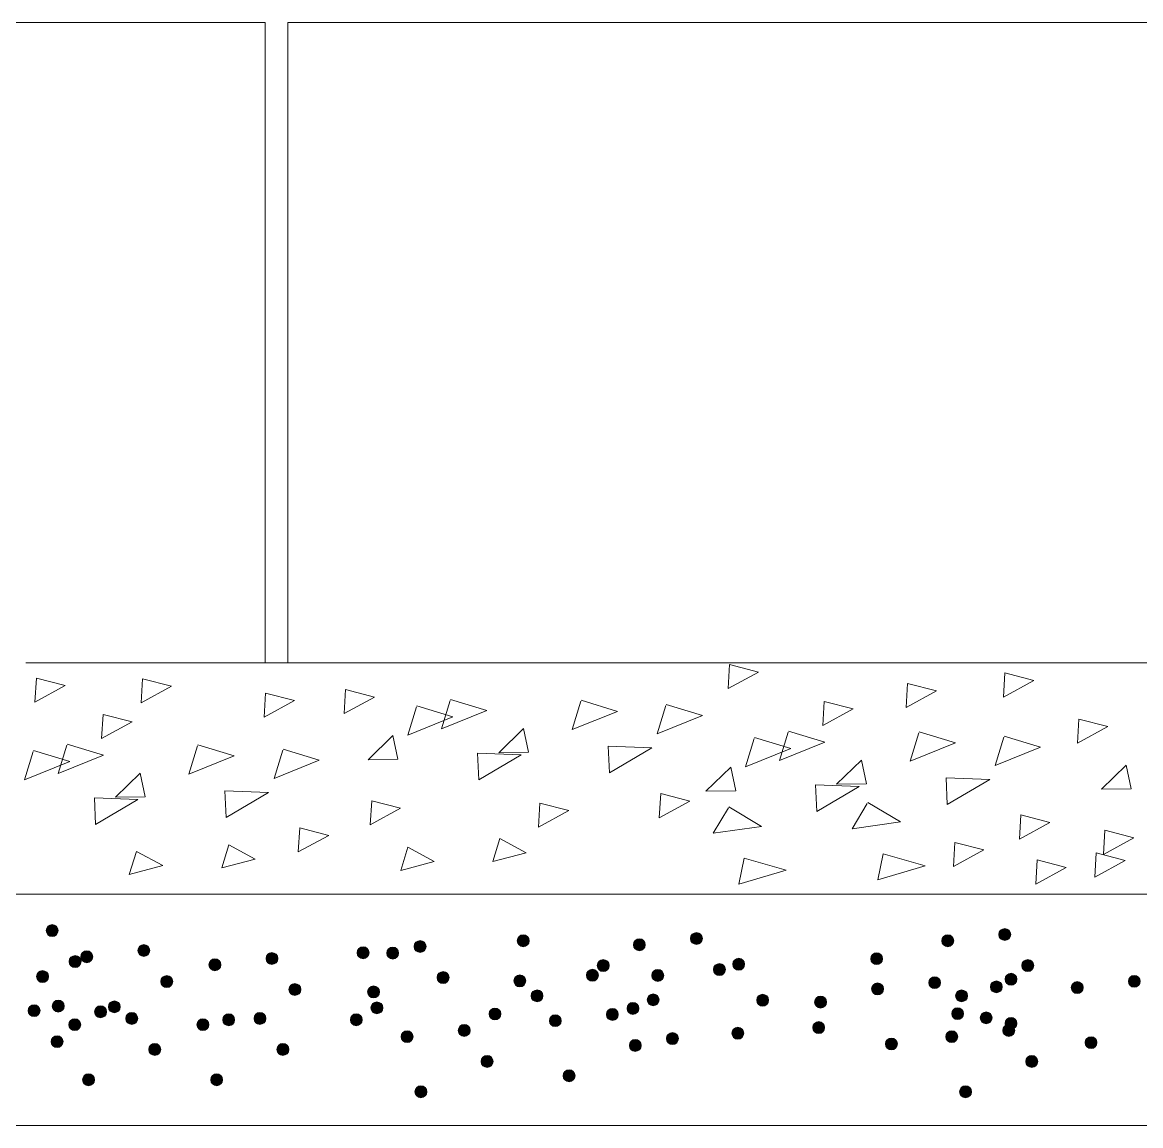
# Model space of a CAD drawing. Header units: inches. Extents: x 15 to 141071, y -30183 to 14738.
# Drawn here: x 140922.984 to 140927.818, y -18841.101 to -18836.333 of the extents above; entities that cross this region are included whole.
import ezdxf

# ---------------------------------------------------------------- set-up
doc = ezdxf.new("R2010")
doc.units = ezdxf.units.IN
doc.header["$MEASUREMENT"] = 0
doc.layers.add('LINE', color=7, linetype='Continuous')

msp = doc.modelspace()

# ---------------------------------------------------------------- hatches: boundary and pattern name
at = {"layer": 'LINE', "lineweight": 20, "ltscale": 0.5}
for points in [[(140923.13888, -18840.258026, -1), (140923.087436, -18840.258026, -1)], [(140923.13888, -18840.258026, -1), (140923.087436, -18840.258026, -1)], [(140925.175034, -18840.302205, -1), (140925.12359, -18840.302205, -1)], [(140925.175034, -18840.302205, -1), (140925.12359, -18840.302205, -1)], [(140925.923695, -18840.292583, -1), (140925.87225, -18840.292583, -1)], [(140925.923695, -18840.292583, -1), (140925.87225, -18840.292583, -1)], [(140927.009804, -18840.302205, -1), (140926.958359, -18840.302205, -1)], [(140927.009804, -18840.302205, -1), (140926.958359, -18840.302205, -1)], [(140927.2565, -18840.275305, -1), (140927.205055, -18840.275305, -1)], [(140927.2565, -18840.275305, -1), (140927.205055, -18840.275305, -1)], [(140923.535034, -18840.344418, -1), (140923.483589, -18840.344418, -1)], [(140923.535034, -18840.344418, -1), (140923.483589, -18840.344418, -1)], [(140924.482668, -18840.354041, -1), (140924.431224, -18840.354041, -1)], [(140924.482668, -18840.354041, -1), (140924.431224, -18840.354041, -1)], [(140924.608903, -18840.346098, -1), (140924.561157, -18840.365252, -1)], [(140924.608903, -18840.346098, -1), (140924.561157, -18840.365252, -1)], [(140924.729364, -18840.32714, -1), (140924.677919, -18840.32714, -1)], [(140924.729364, -18840.32714, -1), (140924.677919, -18840.32714, -1)], [(140925.676999, -18840.319484, -1), (140925.625555, -18840.319484, -1)], [(140925.676999, -18840.319484, -1), (140925.625555, -18840.319484, -1)], [(140923.238069, -18840.392077, -1), (140923.186624, -18840.392077, -1)], [(140923.238069, -18840.392077, -1), (140923.186624, -18840.392077, -1)], [(140923.288338, -18840.371319, -1), (140923.236894, -18840.371319, -1)], [(140923.288338, -18840.371319, -1), (140923.236894, -18840.371319, -1)], [(140923.842231, -18840.405876, -1), (140923.790786, -18840.405876, -1)], [(140923.842231, -18840.405876, -1), (140923.790786, -18840.405876, -1)], [(140924.088926, -18840.378976, -1), (140924.037482, -18840.378976, -1)], [(140924.088926, -18840.378976, -1), (140924.037482, -18840.378976, -1)], [(140925.520919, -18840.409355, -1), (140925.469474, -18840.409355, -1)], [(140925.520919, -18840.409355, -1), (140925.469474, -18840.409355, -1)], [(140926.106247, -18840.403666, -1), (140926.054803, -18840.403666, -1)], [(140926.106247, -18840.403666, -1), (140926.054803, -18840.403666, -1)], [(140926.702597, -18840.37986, -1), (140926.651152, -18840.37986, -1)], [(140926.702597, -18840.37986, -1), (140926.651152, -18840.37986, -1)], [(140927.355688, -18840.409355, -1), (140927.304244, -18840.409355, -1)], [(140927.355688, -18840.409355, -1), (140927.304244, -18840.409355, -1)], [(140923.097475, -18840.456914, -1), (140923.04603, -18840.456914, -1)], [(140923.097475, -18840.456914, -1), (140923.04603, -18840.456914, -1)], [(140925.474122, -18840.451293, -1), (140925.422678, -18840.451293, -1)], [(140925.474122, -18840.451293, -1), (140925.422678, -18840.451293, -1)], [(140925.75661, -18840.45203, -1), (140925.705166, -18840.45203, -1)], [(140925.75661, -18840.45203, -1), (140925.705166, -18840.45203, -1)], [(140926.022883, -18840.426634, -1), (140925.971439, -18840.426634, -1)], [(140926.022883, -18840.426634, -1), (140925.971439, -18840.426634, -1)], [(140923.634222, -18840.478469, -1), (140923.582778, -18840.478469, -1)], [(140923.634222, -18840.478469, -1), (140923.582778, -18840.478469, -1)], [(140924.828552, -18840.46119, -1), (140924.777108, -18840.46119, -1)], [(140924.828552, -18840.46119, -1), (140924.777108, -18840.46119, -1)], [(140925.160261, -18840.475836, -1), (140925.108816, -18840.475836, -1)], [(140925.160261, -18840.475836, -1), (140925.108816, -18840.475836, -1)], [(140926.953404, -18840.483451, -1), (140926.90196, -18840.483451, -1)], [(140926.953404, -18840.483451, -1), (140926.90196, -18840.483451, -1)], [(140927.219936, -18840.501446, -1), (140927.168492, -18840.501446, -1)], [(140927.219936, -18840.501446, -1), (140927.168492, -18840.501446, -1)], [(140927.283332, -18840.468817, -1), (140927.231888, -18840.468817, -1)], [(140927.283332, -18840.468817, -1), (140927.231888, -18840.468817, -1)], [(140927.56959, -18840.50454, -1), (140927.518145, -18840.50454, -1)], [(140927.56959, -18840.50454, -1), (140927.518145, -18840.50454, -1)], [(140927.816285, -18840.47764, -1), (140927.764841, -18840.47764, -1)], [(140927.816285, -18840.47764, -1), (140927.764841, -18840.47764, -1)], [(140924.188115, -18840.513026, -1), (140924.13667, -18840.513026, -1)], [(140924.188115, -18840.513026, -1), (140924.13667, -18840.513026, -1)], [(140924.528136, -18840.523463, -1), (140924.476691, -18840.523463, -1)], [(140924.528136, -18840.523463, -1), (140924.476691, -18840.523463, -1)], [(140925.234661, -18840.540318, -1), (140925.183217, -18840.540318, -1)], [(140925.234661, -18840.540318, -1), (140925.183217, -18840.540318, -1)], [(140926.706709, -18840.510352, -1), (140926.655264, -18840.510352, -1)], [(140926.706709, -18840.510352, -1), (140926.655264, -18840.510352, -1)], [(140927.069431, -18840.540318, -1), (140927.017986, -18840.540318, -1)], [(140927.069431, -18840.540318, -1), (140927.017986, -18840.540318, -1)], [(140923.060804, -18840.604401, -1), (140923.009359, -18840.604401, -1)], [(140923.060804, -18840.604401, -1), (140923.009359, -18840.604401, -1)], [(140923.165257, -18840.584789, -1), (140923.113813, -18840.584789, -1)], [(140923.165257, -18840.584789, -1), (140923.113813, -18840.584789, -1)], [(140923.407583, -18840.587884, -1), (140923.356138, -18840.587884, -1)], [(140923.407583, -18840.587884, -1), (140923.356138, -18840.587884, -1)], [(140924.542295, -18840.592153, -1), (140924.49085, -18840.592153, -1)], [(140924.542295, -18840.592153, -1), (140924.49085, -18840.592153, -1)], [(140925.649266, -18840.594903, -1), (140925.597821, -18840.594903, -1)], [(140925.649266, -18840.594903, -1), (140925.597821, -18840.594903, -1)], [(140925.736626, -18840.557597, -1), (140925.685181, -18840.557597, -1)], [(140925.736626, -18840.557597, -1), (140925.685181, -18840.557597, -1)], [(140926.209823, -18840.55918, -1), (140926.158378, -18840.55918, -1)], [(140926.209823, -18840.55918, -1), (140926.158378, -18840.55918, -1)], [(140926.460288, -18840.567265, -1), (140926.408843, -18840.567265, -1)], [(140926.460288, -18840.567265, -1), (140926.408843, -18840.567265, -1)], [(140923.347965, -18840.609432, -1), (140923.29652, -18840.609432, -1)], [(140923.347965, -18840.609432, -1), (140923.29652, -18840.609432, -1)], [(140923.483106, -18840.638153, -1), (140923.431662, -18840.638153, -1)], [(140923.483106, -18840.638153, -1), (140923.431662, -18840.638153, -1)], [(140923.901857, -18840.643989, -1), (140923.850413, -18840.643989, -1)], [(140923.901857, -18840.643989, -1), (140923.850413, -18840.643989, -1)], [(140924.036999, -18840.638153, -1), (140923.985554, -18840.638153, -1)], [(140924.036999, -18840.638153, -1), (140923.985554, -18840.638153, -1)], [(140924.45155, -18840.634056, -1), (140924.403804, -18840.65321, -1)], [(140924.45155, -18840.634056, -1), (140924.403804, -18840.65321, -1)], [(140925.052917, -18840.61871, -1), (140925.001472, -18840.61871, -1)], [(140925.052917, -18840.61871, -1), (140925.001472, -18840.61871, -1)], [(140925.313507, -18840.647775, -1), (140925.262063, -18840.647775, -1)], [(140925.313507, -18840.647775, -1), (140925.262063, -18840.647775, -1)], [(140925.560203, -18840.620875, -1), (140925.508758, -18840.620875, -1)], [(140925.560203, -18840.620875, -1), (140925.508758, -18840.620875, -1)], [(140927.052593, -18840.617502, -1), (140927.001148, -18840.617502, -1)], [(140927.052593, -18840.617502, -1), (140927.001148, -18840.617502, -1)], [(140927.176004, -18840.635503, -1), (140927.124559, -18840.635503, -1)], [(140927.176004, -18840.635503, -1), (140927.124559, -18840.635503, -1)], [(140923.236411, -18840.665054, -1), (140923.184966, -18840.665054, -1)], [(140923.236411, -18840.665054, -1), (140923.184966, -18840.665054, -1)], [(140923.790303, -18840.665054, -1), (140923.738858, -18840.665054, -1)], [(140923.790303, -18840.665054, -1), (140923.738858, -18840.665054, -1)], [(140924.919765, -18840.689989, -1), (140924.868321, -18840.689989, -1)], [(140924.919765, -18840.689989, -1), (140924.868321, -18840.689989, -1)], [(140926.452132, -18840.677502, -1), (140926.400687, -18840.677502, -1)], [(140926.452132, -18840.677502, -1), (140926.400687, -18840.677502, -1)], [(140927.273809, -18840.689989, -1), (140927.222364, -18840.689989, -1)], [(140927.273809, -18840.689989, -1), (140927.222364, -18840.689989, -1)], [(140927.283349, -18840.659317, -1), (140927.231904, -18840.659317, -1)], [(140927.283349, -18840.659317, -1), (140927.231904, -18840.659317, -1)], [(140923.159993, -18840.738451, -1), (140923.108548, -18840.738451, -1)], [(140923.159993, -18840.738451, -1), (140923.108548, -18840.738451, -1)], [(140924.67307, -18840.716889, -1), (140924.621625, -18840.716889, -1)], [(140924.67307, -18840.716889, -1), (140924.621625, -18840.716889, -1)], [(140925.820006, -18840.725129, -1), (140925.768562, -18840.725129, -1)], [(140925.820006, -18840.725129, -1), (140925.768562, -18840.725129, -1)], [(140926.102478, -18840.702053, -1), (140926.051033, -18840.702053, -1)], [(140926.102478, -18840.702053, -1), (140926.051033, -18840.702053, -1)], [(140926.766336, -18840.748465, -1), (140926.714891, -18840.748465, -1)], [(140926.766336, -18840.748465, -1), (140926.714891, -18840.748465, -1)], [(140927.027113, -18840.716889, -1), (140926.975668, -18840.716889, -1)], [(140927.027113, -18840.716889, -1), (140926.975668, -18840.716889, -1)], [(140927.629216, -18840.742653, -1), (140927.577772, -18840.742653, -1)], [(140927.629216, -18840.742653, -1), (140927.577772, -18840.742653, -1)], [(140923.582295, -18840.772203, -1), (140923.53085, -18840.772203, -1)], [(140923.582295, -18840.772203, -1), (140923.53085, -18840.772203, -1)], [(140924.136187, -18840.772203, -1), (140924.084742, -18840.772203, -1)], [(140924.136187, -18840.772203, -1), (140924.084742, -18840.772203, -1)], [(140925.659391, -18840.754925, -1), (140925.607947, -18840.754925, -1)], [(140925.659391, -18840.754925, -1), (140925.607947, -18840.754925, -1)], [(140925.018954, -18840.824039, -1), (140924.967509, -18840.824039, -1)], [(140925.018954, -18840.824039, -1), (140924.967509, -18840.824039, -1)], [(140927.372997, -18840.824039, -1), (140927.321552, -18840.824039, -1)], [(140927.372997, -18840.824039, -1), (140927.321552, -18840.824039, -1)], [(140925.373134, -18840.885888, -1), (140925.321689, -18840.885888, -1)], [(140925.373134, -18840.885888, -1), (140925.321689, -18840.885888, -1)], [(140923.296037, -18840.903166, -1), (140923.244593, -18840.903166, -1)], [(140923.296037, -18840.903166, -1), (140923.244593, -18840.903166, -1)], [(140923.84993, -18840.903166, -1), (140923.798485, -18840.903166, -1)], [(140923.84993, -18840.903166, -1), (140923.798485, -18840.903166, -1)], [(140924.732696, -18840.955002, -1), (140924.681252, -18840.955002, -1)], [(140924.732696, -18840.955002, -1), (140924.681252, -18840.955002, -1)], [(140927.08674, -18840.955002, -1), (140927.035295, -18840.955002, -1)], [(140927.08674, -18840.955002, -1), (140927.035295, -18840.955002, -1)]]:
    msp.add_hatch(color=7, dxfattribs=at).paths.add_polyline_path(points)

# ---------------------------------------------------------------- linework, layer by layer
at = {"layer": 'LINE', "color": 7, "lineweight": 20, "ltscale": 0.5}
for p, q in [((140924.033769, -18836.332575), (140920.265881, -18836.332575)), ((140924.033769, -18836.332575), (140920.265881, -18836.332575)), ((140924.033769, -18839.101413), (140924.033769, -18836.332575)), ((140924.033769, -18839.101413), (140924.033769, -18836.332575)), ((140924.132442, -18839.101413), (140924.132442, -18836.332575)), ((140927.999003, -18836.332575), (140924.132442, -18836.332575)), ((140924.132442, -18839.101413), (140924.132442, -18836.332575)), ((140927.999003, -18836.332575), (140924.132442, -18836.332575)), ((140927.999003, -18839.101413), (140922.999003, -18839.101413)), ((140927.999003, -18839.101413), (140922.999003, -18839.101413)), ((140926.034659, -18839.212361), (140926.040927, -18839.108112)), ((140926.034659, -18839.212361), (140926.040927, -18839.108112)), ((140926.040927, -18839.108112), (140926.16609, -18839.140625)), ((140926.040927, -18839.108112), (140926.16609, -18839.140625)), ((140923.038463, -18839.271217), (140923.044731, -18839.166967)), ((140923.038463, -18839.271217), (140923.044731, -18839.166967)), ((140923.044731, -18839.166967), (140923.169894, -18839.19948)), ((140923.044731, -18839.166967), (140923.169894, -18839.19948)), ((140923.498009, -18839.273847), (140923.504277, -18839.169597)), ((140923.498009, -18839.273847), (140923.504277, -18839.169597)), ((140923.504277, -18839.169597), (140923.62944, -18839.20211)), ((140923.504277, -18839.169597), (140923.62944, -18839.20211)), ((140926.16609, -18839.140625), (140926.034659, -18839.212361)), ((140926.16609, -18839.140625), (140926.034659, -18839.212361)), ((140927.224465, -18839.248831), (140927.230733, -18839.144581)), ((140927.224465, -18839.248831), (140927.230733, -18839.144581)), ((140927.355896, -18839.177094), (140927.224465, -18839.248831)), ((140927.355896, -18839.177094), (140927.224465, -18839.248831)), ((140927.230733, -18839.144581), (140927.355896, -18839.177094)), ((140927.230733, -18839.144581), (140927.355896, -18839.177094)), ((140923.169894, -18839.19948), (140923.038463, -18839.271217)), ((140923.169894, -18839.19948), (140923.038463, -18839.271217)), ((140923.62944, -18839.20211), (140923.498009, -18839.273847)), ((140923.62944, -18839.20211), (140923.498009, -18839.273847)), ((140924.375223, -18839.320587), (140924.381491, -18839.216338)), ((140924.375223, -18839.320587), (140924.381491, -18839.216338)), ((140924.381491, -18839.216338), (140924.506654, -18839.248851)), ((140924.381491, -18839.216338), (140924.506654, -18839.248851)), ((140926.80452, -18839.294425), (140926.810789, -18839.190175)), ((140926.80452, -18839.294425), (140926.810789, -18839.190175)), ((140926.935951, -18839.222688), (140926.80452, -18839.294425)), ((140926.935951, -18839.222688), (140926.80452, -18839.294425)), ((140926.810789, -18839.190175), (140926.935951, -18839.222688)), ((140926.810789, -18839.190175), (140926.935951, -18839.222688)), ((140924.029522, -18839.335826), (140924.03579, -18839.231576)), ((140924.029522, -18839.335826), (140924.03579, -18839.231576)), ((140924.160952, -18839.264089), (140924.029522, -18839.335826)), ((140924.160952, -18839.264089), (140924.029522, -18839.335826)), ((140924.03579, -18839.231576), (140924.160952, -18839.264089)), ((140924.03579, -18839.231576), (140924.160952, -18839.264089)), ((140924.506654, -18839.248851), (140924.375223, -18839.320587)), ((140924.506654, -18839.248851), (140924.375223, -18839.320587)), ((140924.83353, -18839.264025), (140924.796066, -18839.386516)), ((140924.83353, -18839.264025), (140924.796066, -18839.386516)), ((140924.991809, -18839.307379), (140924.834944, -18839.259401)), ((140924.991809, -18839.307379), (140924.834944, -18839.259401)), ((140925.398165, -18839.267301), (140925.360701, -18839.389792)), ((140925.398165, -18839.267301), (140925.360701, -18839.389792)), ((140925.556444, -18839.310656), (140925.399579, -18839.262678)), ((140925.556444, -18839.310656), (140925.399579, -18839.262678)), ((140926.444185, -18839.371709), (140926.450453, -18839.267459)), ((140926.444185, -18839.371709), (140926.450453, -18839.267459)), ((140926.450453, -18839.267459), (140926.575616, -18839.299972)), ((140926.450453, -18839.267459), (140926.575616, -18839.299972)), ((140924.68727, -18839.291076), (140924.649805, -18839.413566)), ((140924.68727, -18839.291076), (140924.649805, -18839.413566)), ((140924.845549, -18839.33443), (140924.688684, -18839.286452)), ((140924.845549, -18839.33443), (140924.688684, -18839.286452)), ((140924.796066, -18839.386516), (140924.991809, -18839.307379)), ((140924.796066, -18839.386516), (140924.991809, -18839.307379)), ((140925.360701, -18839.389792), (140925.556444, -18839.310656)), ((140925.360701, -18839.389792), (140925.556444, -18839.310656)), ((140925.766125, -18839.285296), (140925.72866, -18839.407787)), ((140925.766125, -18839.285296), (140925.72866, -18839.407787)), ((140925.924404, -18839.32865), (140925.767539, -18839.280673)), ((140925.924404, -18839.32865), (140925.767539, -18839.280673)), ((140926.575616, -18839.299972), (140926.444185, -18839.371709)), ((140926.575616, -18839.299972), (140926.444185, -18839.371709)), ((140923.326887, -18839.427831), (140923.333156, -18839.323581)), ((140923.326887, -18839.427831), (140923.333156, -18839.323581)), ((140923.458318, -18839.356094), (140923.326887, -18839.427831)), ((140923.458318, -18839.356094), (140923.326887, -18839.427831)), ((140923.333156, -18839.323581), (140923.458318, -18839.356094)), ((140923.333156, -18839.323581), (140923.458318, -18839.356094)), ((140924.649805, -18839.413566), (140924.845549, -18839.33443)), ((140924.649805, -18839.413566), (140924.845549, -18839.33443)), ((140925.72866, -18839.407787), (140925.924404, -18839.32865)), ((140925.72866, -18839.407787), (140925.924404, -18839.32865)), ((140927.544906, -18839.44847), (140927.551175, -18839.34422)), ((140927.544906, -18839.44847), (140927.551175, -18839.34422)), ((140927.551175, -18839.34422), (140927.676337, -18839.376733)), ((140927.551175, -18839.34422), (140927.676337, -18839.376733)), ((140924.478436, -18839.519611), (140924.585747, -18839.415185)), ((140924.478436, -18839.519611), (140924.585747, -18839.415185)), ((140924.585747, -18839.415185), (140924.607732, -18839.517283)), ((140924.585747, -18839.415185), (140924.607732, -18839.517283)), ((140925.043071, -18839.489411), (140925.150382, -18839.384986)), ((140925.043071, -18839.489411), (140925.150382, -18839.384986)), ((140925.150382, -18839.384986), (140925.172367, -18839.487084)), ((140925.150382, -18839.384986), (140925.172367, -18839.487084)), ((140926.29427, -18839.400727), (140926.256806, -18839.523217)), ((140926.29427, -18839.400727), (140926.256806, -18839.523217)), ((140926.452549, -18839.444081), (140926.295685, -18839.396103)), ((140926.452549, -18839.444081), (140926.295685, -18839.396103)), ((140926.858905, -18839.404003), (140926.821441, -18839.526494)), ((140926.858905, -18839.404003), (140926.821441, -18839.526494)), ((140927.017184, -18839.447357), (140926.860319, -18839.399379)), ((140927.017184, -18839.447357), (140926.860319, -18839.399379)), ((140927.385144, -18839.465352), (140927.228279, -18839.417374)), ((140927.385144, -18839.465352), (140927.228279, -18839.417374)), ((140927.676337, -18839.376733), (140927.544906, -18839.44847)), ((140927.676337, -18839.376733), (140927.544906, -18839.44847)), ((140923.176973, -18839.456849), (140923.139509, -18839.579339)), ((140923.176973, -18839.456849), (140923.139509, -18839.579339)), ((140923.335252, -18839.500203), (140923.178387, -18839.452225)), ((140923.335252, -18839.500203), (140923.178387, -18839.452225)), ((140923.741608, -18839.460125), (140923.704143, -18839.582616)), ((140923.741608, -18839.460125), (140923.704143, -18839.582616)), ((140923.899887, -18839.503479), (140923.743022, -18839.455501)), ((140923.899887, -18839.503479), (140923.743022, -18839.455501)), ((140925.516641, -18839.461843), (140925.705136, -18839.468873)), ((140925.5215, -18839.576397), (140925.516641, -18839.461843)), ((140925.516641, -18839.461843), (140925.705136, -18839.468873)), ((140925.5215, -18839.576397), (140925.516641, -18839.461843)), ((140926.14801, -18839.427777), (140926.110545, -18839.550268)), ((140926.14801, -18839.427777), (140926.110545, -18839.550268)), ((140926.306289, -18839.471131), (140926.149424, -18839.423153)), ((140926.306289, -18839.471131), (140926.149424, -18839.423153)), ((140926.256806, -18839.523217), (140926.452549, -18839.444081)), ((140926.256806, -18839.523217), (140926.452549, -18839.444081)), ((140926.821441, -18839.526494), (140927.017184, -18839.447357)), ((140926.821441, -18839.526494), (140927.017184, -18839.447357)), ((140927.226865, -18839.421998), (140927.1894, -18839.544488)), ((140927.226865, -18839.421998), (140927.1894, -18839.544488)), ((140927.1894, -18839.544488), (140927.385144, -18839.465352)), ((140927.1894, -18839.544488), (140927.385144, -18839.465352)), ((140923.030712, -18839.483899), (140922.993248, -18839.60639)), ((140923.030712, -18839.483899), (140922.993248, -18839.60639)), ((140923.188991, -18839.527253), (140923.032126, -18839.479276)), ((140923.188991, -18839.527253), (140923.032126, -18839.479276)), ((140923.139509, -18839.579339), (140923.335252, -18839.500203)), ((140923.139509, -18839.579339), (140923.335252, -18839.500203)), ((140923.704143, -18839.582616), (140923.899887, -18839.503479)), ((140923.704143, -18839.582616), (140923.899887, -18839.503479)), ((140924.109567, -18839.47812), (140924.072103, -18839.600611)), ((140924.109567, -18839.47812), (140924.072103, -18839.600611)), ((140924.267846, -18839.521474), (140924.110981, -18839.473496)), ((140924.267846, -18839.521474), (140924.110981, -18839.473496)), ((140924.956865, -18839.606596), (140924.952006, -18839.492043)), ((140924.952006, -18839.492043), (140925.140502, -18839.499073)), ((140924.956865, -18839.606596), (140924.952006, -18839.492043)), ((140924.952006, -18839.492043), (140925.140502, -18839.499073)), ((140925.140502, -18839.499073), (140924.956865, -18839.606596)), ((140925.140502, -18839.499073), (140924.956865, -18839.606596)), ((140925.172367, -18839.487084), (140925.043071, -18839.489411)), ((140925.172367, -18839.487084), (140925.043071, -18839.489411)), ((140925.705136, -18839.468873), (140925.5215, -18839.576397)), ((140925.705136, -18839.468873), (140925.5215, -18839.576397)), ((140926.110545, -18839.550268), (140926.306289, -18839.471131)), ((140926.110545, -18839.550268), (140926.306289, -18839.471131)), ((140922.993248, -18839.60639), (140923.188991, -18839.527253)), ((140922.993248, -18839.60639), (140923.188991, -18839.527253)), ((140924.072103, -18839.600611), (140924.267846, -18839.521474)), ((140924.072103, -18839.600611), (140924.267846, -18839.521474)), ((140924.607732, -18839.517283), (140924.478436, -18839.519611)), ((140924.607732, -18839.517283), (140924.478436, -18839.519611)), ((140925.939176, -18839.656313), (140926.046487, -18839.551887)), ((140925.939176, -18839.656313), (140926.046487, -18839.551887)), ((140926.046487, -18839.551887), (140926.068472, -18839.653985)), ((140926.046487, -18839.551887), (140926.068472, -18839.653985)), ((140926.503811, -18839.626113), (140926.611122, -18839.521687)), ((140926.503811, -18839.626113), (140926.611122, -18839.521687)), ((140926.611122, -18839.521687), (140926.633107, -18839.623785)), ((140926.611122, -18839.521687), (140926.633107, -18839.623785)), ((140927.64812, -18839.647494), (140927.75543, -18839.543068)), ((140927.64812, -18839.647494), (140927.75543, -18839.543068)), ((140927.75543, -18839.543068), (140927.777415, -18839.645166)), ((140927.75543, -18839.543068), (140927.777415, -18839.645166)), ((140923.386514, -18839.682235), (140923.493824, -18839.577809)), ((140923.386514, -18839.682235), (140923.493824, -18839.577809)), ((140923.493824, -18839.577809), (140923.515809, -18839.679907)), ((140923.493824, -18839.577809), (140923.515809, -18839.679907)), ((140926.977381, -18839.598545), (140927.165877, -18839.605575)), ((140926.98224, -18839.713098), (140926.977381, -18839.598545)), ((140926.977381, -18839.598545), (140927.165877, -18839.605575)), ((140926.98224, -18839.713098), (140926.977381, -18839.598545)), ((140927.165877, -18839.605575), (140926.98224, -18839.713098)), ((140927.165877, -18839.605575), (140926.98224, -18839.713098)), ((140923.860084, -18839.654667), (140924.048579, -18839.661697)), ((140923.864943, -18839.76922), (140923.860084, -18839.654667)), ((140923.860084, -18839.654667), (140924.048579, -18839.661697)), ((140923.864943, -18839.76922), (140923.860084, -18839.654667)), ((140926.068472, -18839.653985), (140925.939176, -18839.656313)), ((140926.068472, -18839.653985), (140925.939176, -18839.656313)), ((140926.412746, -18839.628744), (140926.601242, -18839.635774)), ((140926.417605, -18839.743298), (140926.412746, -18839.628744)), ((140926.412746, -18839.628744), (140926.601242, -18839.635774)), ((140926.417605, -18839.743298), (140926.412746, -18839.628744)), ((140926.601242, -18839.635774), (140926.417605, -18839.743298)), ((140926.601242, -18839.635774), (140926.417605, -18839.743298)), ((140926.633107, -18839.623785), (140926.503811, -18839.626113)), ((140926.633107, -18839.623785), (140926.503811, -18839.626113)), ((140927.777415, -18839.645166), (140927.64812, -18839.647494)), ((140927.777415, -18839.645166), (140927.64812, -18839.647494)), ((140923.295449, -18839.684866), (140923.483944, -18839.691896)), ((140923.300308, -18839.79942), (140923.295449, -18839.684866)), ((140923.295449, -18839.684866), (140923.483944, -18839.691896)), ((140923.300308, -18839.79942), (140923.295449, -18839.684866)), ((140923.483944, -18839.691896), (140923.300308, -18839.79942)), ((140923.483944, -18839.691896), (140923.300308, -18839.79942)), ((140923.515809, -18839.679907), (140923.386514, -18839.682235)), ((140923.515809, -18839.679907), (140923.386514, -18839.682235)), ((140924.048579, -18839.661697), (140923.864943, -18839.76922)), ((140924.048579, -18839.661697), (140923.864943, -18839.76922)), ((140924.487889, -18839.801127), (140924.494158, -18839.696877)), ((140924.487889, -18839.801127), (140924.494158, -18839.696877)), ((140924.494158, -18839.696877), (140924.61932, -18839.72939)), ((140924.494158, -18839.696877), (140924.61932, -18839.72939)), ((140925.215098, -18839.811351), (140925.221367, -18839.707102)), ((140925.215098, -18839.811351), (140925.221367, -18839.707102)), ((140925.221367, -18839.707102), (140925.346529, -18839.739615)), ((140925.221367, -18839.707102), (140925.346529, -18839.739615)), ((140925.73746, -18839.770454), (140925.743728, -18839.666204)), ((140925.73746, -18839.770454), (140925.743728, -18839.666204)), ((140925.868891, -18839.698717), (140925.73746, -18839.770454)), ((140925.868891, -18839.698717), (140925.73746, -18839.770454)), ((140925.743728, -18839.666204), (140925.868891, -18839.698717)), ((140925.743728, -18839.666204), (140925.868891, -18839.698717)), ((140926.636049, -18839.708666), (140926.57035, -18839.818626)), ((140926.636049, -18839.708666), (140926.57035, -18839.818626)), ((140926.779346, -18839.788651), (140926.638529, -18839.704515)), ((140926.779346, -18839.788651), (140926.638529, -18839.704515)), ((140924.61932, -18839.72939), (140924.487889, -18839.801127)), ((140924.61932, -18839.72939), (140924.487889, -18839.801127)), ((140925.346529, -18839.739615), (140925.215098, -18839.811351)), ((140925.346529, -18839.739615), (140925.215098, -18839.811351)), ((140926.036103, -18839.727764), (140925.970404, -18839.837723)), ((140926.036103, -18839.727764), (140925.970404, -18839.837723)), ((140926.179401, -18839.807749), (140926.038583, -18839.723613)), ((140926.179401, -18839.807749), (140926.038583, -18839.723613)), ((140926.57035, -18839.818626), (140926.779346, -18839.788651)), ((140926.57035, -18839.818626), (140926.779346, -18839.788651)), ((140927.294302, -18839.862472), (140927.30057, -18839.758222)), ((140927.294302, -18839.862472), (140927.30057, -18839.758222)), ((140927.425733, -18839.790735), (140927.294302, -18839.862472)), ((140927.425733, -18839.790735), (140927.294302, -18839.862472)), ((140927.30057, -18839.758222), (140927.425733, -18839.790735)), ((140927.30057, -18839.758222), (140927.425733, -18839.790735)), ((140924.177004, -18839.918594), (140924.183273, -18839.814345)), ((140924.177004, -18839.918594), (140924.183273, -18839.814345)), ((140924.308435, -18839.846858), (140924.177004, -18839.918594)), ((140924.308435, -18839.846858), (140924.177004, -18839.918594)), ((140924.183273, -18839.814345), (140924.308435, -18839.846858)), ((140924.183273, -18839.814345), (140924.308435, -18839.846858)), ((140925.970404, -18839.837723), (140926.179401, -18839.807749)), ((140925.970404, -18839.837723), (140926.179401, -18839.807749)), ((140927.657573, -18839.92901), (140927.663841, -18839.82476)), ((140927.657573, -18839.92901), (140927.663841, -18839.82476)), ((140927.663841, -18839.82476), (140927.789003, -18839.857273)), ((140927.663841, -18839.82476), (140927.789003, -18839.857273)), ((140923.846366, -18839.987144), (140923.87741, -18839.887426)), ((140923.846366, -18839.987144), (140923.87741, -18839.887426)), ((140923.87741, -18839.887426), (140923.991149, -18839.948957)), ((140923.87741, -18839.887426), (140923.991149, -18839.948957)), ((140924.620045, -18839.998022), (140924.651089, -18839.898304)), ((140924.620045, -18839.998022), (140924.651089, -18839.898304)), ((140924.651089, -18839.898304), (140924.764828, -18839.959835)), ((140924.651089, -18839.898304), (140924.764828, -18839.959835)), ((140925.017768, -18839.959935), (140925.048811, -18839.860218)), ((140925.017768, -18839.959935), (140925.048811, -18839.860218)), ((140925.048811, -18839.860218), (140925.162551, -18839.921749)), ((140925.048811, -18839.860218), (140925.162551, -18839.921749)), ((140927.008453, -18839.981399), (140927.014721, -18839.877149)), ((140927.008453, -18839.981399), (140927.014721, -18839.877149)), ((140927.014721, -18839.877149), (140927.139884, -18839.909662)), ((140927.014721, -18839.877149), (140927.139884, -18839.909662)), ((140927.789003, -18839.857273), (140927.657573, -18839.92901)), ((140927.789003, -18839.857273), (140927.657573, -18839.92901)), ((140923.446251, -18840.01564), (140923.477294, -18839.915922)), ((140923.446251, -18840.01564), (140923.477294, -18839.915922)), ((140923.477294, -18839.915922), (140923.591033, -18839.977453)), ((140923.477294, -18839.915922), (140923.591033, -18839.977453)), ((140923.991149, -18839.948957), (140923.846366, -18839.987144)), ((140923.991149, -18839.948957), (140923.846366, -18839.987144)), ((140925.162551, -18839.921749), (140925.017768, -18839.959935)), ((140925.162551, -18839.921749), (140925.017768, -18839.959935)), ((140926.081855, -18840.057397), (140926.104561, -18839.945011)), ((140926.081855, -18840.057397), (140926.104561, -18839.945011)), ((140926.104561, -18839.945011), (140926.285892, -18839.996962)), ((140926.104561, -18839.945011), (140926.285892, -18839.996962)), ((140926.681801, -18840.038299), (140926.704507, -18839.925913)), ((140926.681801, -18840.038299), (140926.704507, -18839.925913)), ((140926.704507, -18839.925913), (140926.885838, -18839.977865)), ((140926.704507, -18839.925913), (140926.885838, -18839.977865)), ((140927.139884, -18839.909662), (140927.008453, -18839.981399)), ((140927.139884, -18839.909662), (140927.008453, -18839.981399)), ((140927.62008, -18840.026992), (140927.626348, -18839.922743)), ((140927.62008, -18840.026992), (140927.626348, -18839.922743)), ((140927.626348, -18839.922743), (140927.75151, -18839.955256)), ((140927.626348, -18839.922743), (140927.75151, -18839.955256)), ((140923.591033, -18839.977453), (140923.446251, -18840.01564)), ((140923.591033, -18839.977453), (140923.446251, -18840.01564)), ((140924.764828, -18839.959835), (140924.620045, -18839.998022)), ((140924.764828, -18839.959835), (140924.620045, -18839.998022)), ((140926.285892, -18839.996962), (140926.081855, -18840.057397)), ((140926.285892, -18839.996962), (140926.081855, -18840.057397)), ((140926.885838, -18839.977865), (140926.681801, -18840.038299)), ((140926.885838, -18839.977865), (140926.681801, -18840.038299)), ((140927.364466, -18840.057406), (140927.370734, -18839.953157)), ((140927.364466, -18840.057406), (140927.370734, -18839.953157)), ((140927.495897, -18839.98567), (140927.364466, -18840.057406)), ((140927.495897, -18839.98567), (140927.364466, -18840.057406)), ((140927.370734, -18839.953157), (140927.495897, -18839.98567)), ((140927.370734, -18839.953157), (140927.495897, -18839.98567)), ((140927.75151, -18839.955256), (140927.62008, -18840.026992)), ((140927.75151, -18839.955256), (140927.62008, -18840.026992)), ((140928.164037, -18840.101413), (140912.434087, -18840.101413)), ((140928.164037, -18840.101413), (140912.434087, -18840.101413)), ((140927.971454, -18841.101413), (140912.434087, -18841.101413)), ((140927.971454, -18841.101413), (140912.434087, -18841.101413))]:
    msp.add_line(p, q, dxfattribs=at)
for centre in [(140923.113158, -18840.258026), (140923.113158, -18840.258026), (140925.149312, -18840.302205), (140925.149312, -18840.302205), (140925.897973, -18840.292583), (140925.897973, -18840.292583), (140926.984082, -18840.302205), (140926.984082, -18840.302205), (140927.230777, -18840.275305), (140927.230777, -18840.275305), (140923.509312, -18840.344418), (140923.509312, -18840.344418), (140924.456946, -18840.354041), (140924.456946, -18840.354041), (140924.58503, -18840.355675), (140924.58503, -18840.355675), (140924.703642, -18840.32714), (140924.703642, -18840.32714), (140925.651277, -18840.319484), (140925.651277, -18840.319484), (140923.212346, -18840.392077), (140923.212346, -18840.392077), (140923.262616, -18840.371319), (140923.262616, -18840.371319), (140923.816508, -18840.405876), (140923.816508, -18840.405876), (140924.063204, -18840.378976), (140924.063204, -18840.378976), (140925.495196, -18840.409355), (140925.495196, -18840.409355), (140926.080525, -18840.403666), (140926.080525, -18840.403666), (140926.676874, -18840.37986), (140926.676874, -18840.37986), (140927.329966, -18840.409355), (140927.329966, -18840.409355), (140923.071752, -18840.456914), (140923.071752, -18840.456914), (140925.4484, -18840.451293), (140925.4484, -18840.451293), (140925.730888, -18840.45203), (140925.730888, -18840.45203), (140925.997161, -18840.426634), (140925.997161, -18840.426634), (140923.6085, -18840.478469), (140923.6085, -18840.478469), (140924.80283, -18840.46119), (140924.80283, -18840.46119), (140925.134539, -18840.475836), (140925.134539, -18840.475836), (140926.927682, -18840.483451), (140926.927682, -18840.483451), (140927.194214, -18840.501446), (140927.194214, -18840.501446), (140927.25761, -18840.468817), (140927.25761, -18840.468817), (140927.543867, -18840.50454), (140927.543867, -18840.50454), (140927.790563, -18840.47764), (140927.790563, -18840.47764), (140924.162392, -18840.513026), (140924.162392, -18840.513026), (140924.502414, -18840.523463), (140924.502414, -18840.523463), (140925.208939, -18840.540318), (140925.208939, -18840.540318), (140926.680986, -18840.510352), (140926.680986, -18840.510352), (140927.043709, -18840.540318), (140927.043709, -18840.540318), (140923.035082, -18840.604401), (140923.035082, -18840.604401), (140923.139535, -18840.584789), (140923.139535, -18840.584789), (140923.38186, -18840.587884), (140923.38186, -18840.587884), (140924.516573, -18840.592153), (140924.516573, -18840.592153), (140925.623543, -18840.594903), (140925.623543, -18840.594903), (140925.710904, -18840.557597), (140925.710904, -18840.557597), (140926.1841, -18840.55918), (140926.1841, -18840.55918), (140926.434565, -18840.567265), (140926.434565, -18840.567265), (140923.322243, -18840.609432), (140923.322243, -18840.609432), (140923.457384, -18840.638153), (140923.457384, -18840.638153), (140923.876135, -18840.643989), (140923.876135, -18840.643989), (140924.011276, -18840.638153), (140924.011276, -18840.638153), (140924.427677, -18840.643633), (140924.427677, -18840.643633), (140925.027194, -18840.61871), (140925.027194, -18840.61871), (140925.287785, -18840.647775), (140925.287785, -18840.647775), (140925.534481, -18840.620875), (140925.534481, -18840.620875), (140927.026871, -18840.617502), (140927.026871, -18840.617502), (140927.150282, -18840.635503), (140927.150282, -18840.635503), (140923.210688, -18840.665054), (140923.210688, -18840.665054), (140923.764581, -18840.665054), (140923.764581, -18840.665054), (140924.894043, -18840.689989), (140924.894043, -18840.689989), (140926.426409, -18840.677502), (140926.426409, -18840.677502), (140927.248086, -18840.689989), (140927.248086, -18840.689989), (140927.257626, -18840.659317), (140927.257626, -18840.659317), (140923.13427, -18840.738451), (140923.13427, -18840.738451), (140924.647347, -18840.716889), (140924.647347, -18840.716889), (140925.794284, -18840.725129), (140925.794284, -18840.725129), (140926.076756, -18840.702053), (140926.076756, -18840.702053), (140926.740613, -18840.748465), (140926.740613, -18840.748465), (140927.001391, -18840.716889), (140927.001391, -18840.716889), (140927.603494, -18840.742653), (140927.603494, -18840.742653), (140923.556572, -18840.772203), (140923.556572, -18840.772203), (140924.110465, -18840.772203), (140924.110465, -18840.772203), (140925.633669, -18840.754925), (140925.633669, -18840.754925), (140924.993231, -18840.824039), (140924.993231, -18840.824039), (140927.347275, -18840.824039), (140927.347275, -18840.824039), (140925.347412, -18840.885888), (140925.347412, -18840.885888), (140923.270315, -18840.903166), (140923.270315, -18840.903166), (140923.824207, -18840.903166), (140923.824207, -18840.903166), (140924.706974, -18840.955002), (140924.706974, -18840.955002), (140927.061017, -18840.955002), (140927.061017, -18840.955002)]:
    msp.add_circle(centre, 0.025722, dxfattribs=at)

doc.saveas('drawing.dxf')
